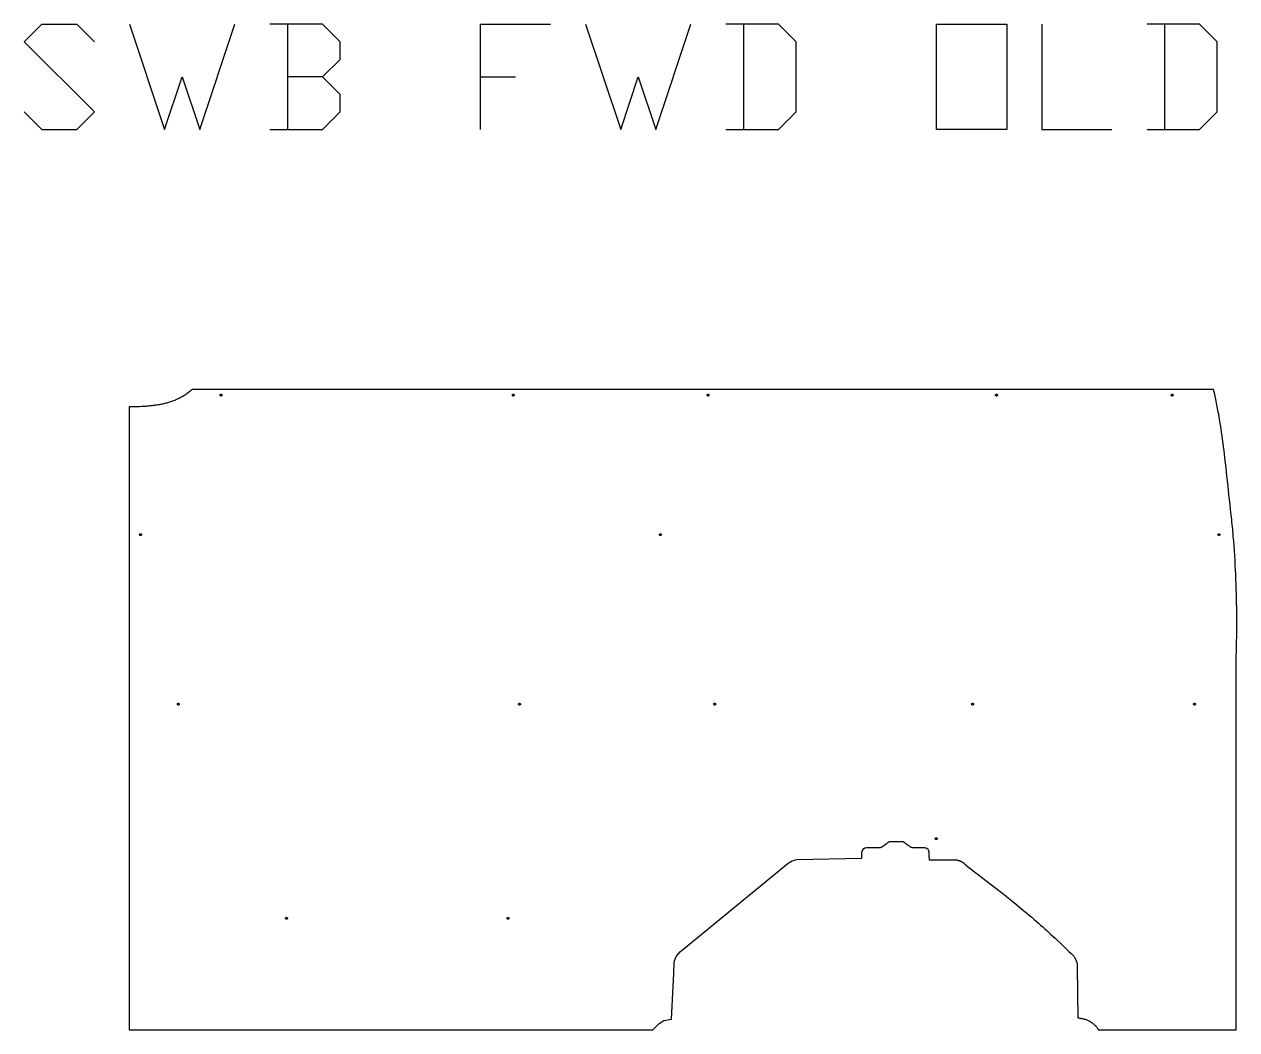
# Model space of a CAD drawing. Extents: x 0 to 9753, y 0 to 9976.
# Drawn here: x 2778 to 5411, y 7792 to 9976 of the extents above; entities that cross this region are included whole.
import ezdxf

# ---------------------------------------------------------------- set-up
doc = ezdxf.new("R2010")
doc.units = 0
doc.layers.add('Default_Layer', color=1, linetype='CONTINUOUS')

msp = doc.modelspace()

# ---------------------------------------------------------------- linework, layer by layer
at = {"layer": 'Default_Layer'}
for points in [[(2778.2, 9785), (2816.3, 9746.9), (2892.5, 9746.9), (2930.6, 9785), (2778.2, 9937.4), (2816.3, 9975.5), (2892.5, 9975.5), (2930.6, 9937.4)], [(3006.8, 9975.5), (3083, 9746.9), (3121.1, 9861.2), (3159.2, 9746.9), (3235.4, 9975.5)], [(3425.9, 9861.2), (3464, 9899.3), (3464, 9937.4), (3425.9, 9975.5), (3311.6, 9975.5)], [(3349.7, 9975.5), (3349.7, 9746.9)], [(3768.8, 9746.9), (3768.8, 9975.5), (3921.2, 9975.5)], [(3997.4, 9975.5), (4073.6, 9746.9), (4111.7, 9861.2), (4149.8, 9746.9), (4226, 9975.5)], [(4302.2, 9746.9), (4416.5, 9746.9), (4454.6, 9785), (4454.6, 9937.4), (4416.5, 9975.5), (4302.2, 9975.5)], [(4340.3, 9975.5), (4340.3, 9746.9)], [(4988, 9975.5), (4988, 9746.9), (5140.4, 9746.9)], [(5216.6, 9746.9), (5330.9, 9746.9), (5369, 9785), (5369, 9937.4), (5330.9, 9975.5), (5216.6, 9975.5)], [(5254.7, 9975.5), (5254.7, 9746.9)], [(3311.6, 9746.9), (3425.9, 9746.9), (3464, 9785), (3464, 9823.1), (3425.9, 9861.2), (3349.7, 9861.2)], [(3768.8, 9861.2), (3845, 9861.2)]]:
    msp.add_lwpolyline(points, dxfattribs=at)
for points in [[(4759.4, 9746.9), (4759.4, 9975.5), (4911.8, 9975.5), (4911.8, 9746.9), (4759.4, 9746.9)], [(3203.5, 9170.1), (3203.5, 9170.3), (3203.6, 9170.5), (3203.6, 9170.7), (3203.7, 9170.9), (3203.8, 9171.1), (3203.9, 9171.2), (3204, 9171.4), (3204.1, 9171.5), (3204.2, 9171.7), (3204.4, 9171.8), (3204.6, 9171.9), (3204.7, 9172), (3204.9, 9172), (3205.1, 9172.1), (3205.3, 9172.1), (3205.5, 9172.1), (3205.7, 9172.1), (3205.9, 9172.1), (3206.1, 9172), (3206.3, 9172), (3206.5, 9171.9), (3206.6, 9171.8), (3206.8, 9171.7), (3206.9, 9171.5), (3207.1, 9171.4), (3207.2, 9171.2), (3207.3, 9171.1), (3207.4, 9170.9), (3207.4, 9170.7), (3207.5, 9170.5), (3207.5, 9170.3), (3207.5, 9170.1), (3207.5, 9169.9), (3207.5, 9169.7), (3207.4, 9169.5), (3207.4, 9169.3), (3207.3, 9169.2), (3207.2, 9169), (3207.1, 9168.8), (3206.9, 9168.7), (3206.8, 9168.6), (3206.6, 9168.5), (3206.5, 9168.4), (3206.3, 9168.3), (3206.1, 9168.2), (3205.9, 9168.2), (3205.7, 9168.1), (3205.5, 9168.1), (3205.3, 9168.1), (3205.1, 9168.2), (3204.9, 9168.2), (3204.7, 9168.3), (3204.6, 9168.4), (3204.4, 9168.5), (3204.2, 9168.6), (3204.1, 9168.7), (3204, 9168.8), (3203.9, 9169), (3203.8, 9169.2), (3203.7, 9169.3), (3203.6, 9169.5), (3203.6, 9169.7), (3203.5, 9169.9), (3203.5, 9170.1)], [(3838.2, 9170.1), (3838.2, 9170.3), (3838.2, 9170.5), (3838.2, 9170.7), (3838.3, 9170.9), (3838.4, 9171.1), (3838.5, 9171.2), (3838.6, 9171.4), (3838.7, 9171.5), (3838.9, 9171.7), (3839, 9171.8), (3839.2, 9171.9), (3839.4, 9172), (3839.6, 9172), (3839.8, 9172.1), (3840, 9172.1), (3840.2, 9172.1), (3840.4, 9172.1), (3840.6, 9172.1), (3840.7, 9172), (3840.9, 9172), (3841.1, 9171.9), (3841.3, 9171.8), (3841.4, 9171.7), (3841.6, 9171.5), (3841.7, 9171.4), (3841.8, 9171.2), (3841.9, 9171.1), (3842, 9170.9), (3842.1, 9170.7), (3842.1, 9170.5), (3842.1, 9170.3), (3842.2, 9170.1), (3842.1, 9169.9), (3842.1, 9169.7), (3842.1, 9169.5), (3842, 9169.3), (3841.9, 9169.2), (3841.8, 9169), (3841.7, 9168.8), (3841.6, 9168.7), (3841.4, 9168.6), (3841.3, 9168.5), (3841.1, 9168.4), (3840.9, 9168.3), (3840.7, 9168.2), (3840.6, 9168.2), (3840.4, 9168.1), (3840.2, 9168.1), (3840, 9168.1), (3839.8, 9168.2), (3839.6, 9168.2), (3839.4, 9168.3), (3839.2, 9168.4), (3839, 9168.5), (3838.9, 9168.6), (3838.7, 9168.7), (3838.6, 9168.8), (3838.5, 9169), (3838.4, 9169.2), (3838.3, 9169.3), (3838.2, 9169.5), (3838.2, 9169.7), (3838.2, 9169.9), (3838.2, 9170.1)], [(4261.3, 9170.1), (4261.3, 9170.3), (4261.4, 9170.5), (4261.4, 9170.7), (4261.5, 9170.9), (4261.6, 9171.1), (4261.7, 9171.2), (4261.8, 9171.4), (4261.9, 9171.5), (4262.1, 9171.7), (4262.2, 9171.8), (4262.4, 9171.9), (4262.5, 9172), (4262.7, 9172), (4262.9, 9172.1), (4263.1, 9172.1), (4263.3, 9172.1), (4263.5, 9172.1), (4263.7, 9172.1), (4263.9, 9172), (4264.1, 9172), (4264.3, 9171.9), (4264.4, 9171.8), (4264.6, 9171.7), (4264.7, 9171.5), (4264.9, 9171.4), (4265, 9171.2), (4265.1, 9171.1), (4265.2, 9170.9), (4265.2, 9170.7), (4265.3, 9170.5), (4265.3, 9170.3), (4265.3, 9170.1), (4265.3, 9169.9), (4265.3, 9169.7), (4265.2, 9169.5), (4265.2, 9169.3), (4265.1, 9169.2), (4265, 9169), (4264.9, 9168.8), (4264.7, 9168.7), (4264.6, 9168.6), (4264.4, 9168.5), (4264.3, 9168.4), (4264.1, 9168.3), (4263.9, 9168.2), (4263.7, 9168.2), (4263.5, 9168.1), (4263.3, 9168.1), (4263.1, 9168.1), (4262.9, 9168.2), (4262.7, 9168.2), (4262.5, 9168.3), (4262.4, 9168.4), (4262.2, 9168.5), (4262.1, 9168.6), (4261.9, 9168.7), (4261.8, 9168.8), (4261.7, 9169), (4261.6, 9169.2), (4261.5, 9169.3), (4261.4, 9169.5), (4261.4, 9169.7), (4261.3, 9169.9), (4261.3, 9170.1)], [(4887.7, 9170.1), (4887.7, 9170.3), (4887.8, 9170.5), (4887.8, 9170.7), (4887.9, 9170.9), (4888, 9171.1), (4888.1, 9171.2), (4888.2, 9171.4), (4888.3, 9171.5), (4888.5, 9171.7), (4888.6, 9171.8), (4888.8, 9171.9), (4889, 9172), (4889.1, 9172), (4889.3, 9172.1), (4889.5, 9172.1), (4889.7, 9172.1), (4889.9, 9172.1), (4890.1, 9172.1), (4890.3, 9172), (4890.5, 9172), (4890.7, 9171.9), (4890.9, 9171.8), (4891, 9171.7), (4891.2, 9171.5), (4891.3, 9171.4), (4891.4, 9171.2), (4891.5, 9171.1), (4891.6, 9170.9), (4891.6, 9170.7), (4891.7, 9170.5), (4891.7, 9170.3), (4891.7, 9170.1), (4891.7, 9169.9), (4891.7, 9169.7), (4891.6, 9169.5), (4891.6, 9169.3), (4891.5, 9169.2), (4891.4, 9169), (4891.3, 9168.8), (4891.2, 9168.7), (4891, 9168.6), (4890.9, 9168.5), (4890.7, 9168.4), (4890.5, 9168.3), (4890.3, 9168.2), (4890.1, 9168.2), (4889.9, 9168.1), (4889.7, 9168.1), (4889.5, 9168.1), (4889.3, 9168.2), (4889.1, 9168.2), (4889, 9168.3), (4888.8, 9168.4), (4888.6, 9168.5), (4888.5, 9168.6), (4888.3, 9168.7), (4888.2, 9168.8), (4888.1, 9169), (4888, 9169.2), (4887.9, 9169.3), (4887.8, 9169.5), (4887.8, 9169.7), (4887.7, 9169.9), (4887.7, 9170.1)], [(5269.1, 9170.1), (5269.1, 9170.3), (5269.2, 9170.5), (5269.2, 9170.7), (5269.3, 9170.9), (5269.4, 9171.1), (5269.5, 9171.2), (5269.6, 9171.4), (5269.7, 9171.5), (5269.8, 9171.7), (5270, 9171.8), (5270.2, 9171.9), (5270.3, 9172), (5270.5, 9172), (5270.7, 9172.1), (5270.9, 9172.1), (5271.1, 9172.1), (5271.3, 9172.1), (5271.5, 9172.1), (5271.7, 9172), (5271.9, 9172), (5272.1, 9171.9), (5272.2, 9171.8), (5272.4, 9171.7), (5272.5, 9171.5), (5272.7, 9171.4), (5272.8, 9171.2), (5272.9, 9171.1), (5273, 9170.9), (5273, 9170.7), (5273.1, 9170.5), (5273.1, 9170.3), (5273.1, 9170.1), (5273.1, 9169.9), (5273.1, 9169.7), (5273, 9169.5), (5273, 9169.3), (5272.9, 9169.2), (5272.8, 9169), (5272.7, 9168.8), (5272.5, 9168.7), (5272.4, 9168.6), (5272.2, 9168.5), (5272.1, 9168.4), (5271.9, 9168.3), (5271.7, 9168.2), (5271.5, 9168.2), (5271.3, 9168.1), (5271.1, 9168.1), (5270.9, 9168.1), (5270.7, 9168.2), (5270.5, 9168.2), (5270.3, 9168.3), (5270.2, 9168.4), (5270, 9168.5), (5269.8, 9168.6), (5269.7, 9168.7), (5269.6, 9168.8), (5269.5, 9169), (5269.4, 9169.2), (5269.3, 9169.3), (5269.2, 9169.5), (5269.2, 9169.7), (5269.1, 9169.9), (5269.1, 9170.1)], [(3028.8, 8867.1), (3028.8, 8867.3), (3028.8, 8867.5), (3028.8, 8867.7), (3028.9, 8867.9), (3029, 8868), (3029.1, 8868.2), (3029.2, 8868.4), (3029.3, 8868.5), (3029.5, 8868.6), (3029.6, 8868.7), (3029.8, 8868.8), (3030, 8868.9), (3030.2, 8869), (3030.4, 8869), (3030.5, 8869.1), (3030.8, 8869.1), (3031, 8869.1), (3031.2, 8869), (3031.3, 8869), (3031.5, 8868.9), (3031.7, 8868.8), (3031.9, 8868.7), (3032, 8868.6), (3032.2, 8868.5), (3032.3, 8868.4), (3032.4, 8868.2), (3032.5, 8868), (3032.6, 8867.9), (3032.7, 8867.7), (3032.7, 8867.5), (3032.7, 8867.3), (3032.8, 8867.1), (3032.7, 8866.9), (3032.7, 8866.7), (3032.7, 8866.5), (3032.6, 8866.3), (3032.5, 8866.1), (3032.4, 8866), (3032.3, 8865.8), (3032.2, 8865.7), (3032, 8865.5), (3031.9, 8865.4), (3031.7, 8865.3), (3031.5, 8865.2), (3031.3, 8865.2), (3031.2, 8865.1), (3031, 8865.1), (3030.8, 8865.1), (3030.5, 8865.1), (3030.4, 8865.1), (3030.2, 8865.2), (3030, 8865.2), (3029.8, 8865.3), (3029.6, 8865.4), (3029.5, 8865.5), (3029.3, 8865.7), (3029.2, 8865.8), (3029.1, 8866), (3029, 8866.1), (3028.9, 8866.3), (3028.8, 8866.5), (3028.8, 8866.7), (3028.8, 8866.9), (3028.8, 8867.1)], [(4157.8, 8867.1), (4157.8, 8867.3), (4157.8, 8867.5), (4157.8, 8867.7), (4157.9, 8867.9), (4158, 8868), (4158.1, 8868.2), (4158.2, 8868.4), (4158.3, 8868.5), (4158.5, 8868.6), (4158.6, 8868.7), (4158.8, 8868.8), (4159, 8868.9), (4159.2, 8869), (4159.4, 8869), (4159.5, 8869.1), (4159.8, 8869.1), (4160, 8869.1), (4160.2, 8869), (4160.3, 8869), (4160.5, 8868.9), (4160.7, 8868.8), (4160.9, 8868.7), (4161, 8868.6), (4161.2, 8868.5), (4161.3, 8868.4), (4161.4, 8868.2), (4161.5, 8868), (4161.6, 8867.9), (4161.7, 8867.7), (4161.7, 8867.5), (4161.7, 8867.3), (4161.8, 8867.1), (4161.7, 8866.9), (4161.7, 8866.7), (4161.7, 8866.5), (4161.6, 8866.3), (4161.5, 8866.1), (4161.4, 8866), (4161.3, 8865.8), (4161.2, 8865.7), (4161, 8865.5), (4160.9, 8865.4), (4160.7, 8865.3), (4160.5, 8865.2), (4160.3, 8865.2), (4160.2, 8865.1), (4160, 8865.1), (4159.8, 8865.1), (4159.5, 8865.1), (4159.4, 8865.1), (4159.2, 8865.2), (4159, 8865.2), (4158.8, 8865.3), (4158.6, 8865.4), (4158.5, 8865.5), (4158.3, 8865.7), (4158.2, 8865.8), (4158.1, 8866), (4158, 8866.1), (4157.9, 8866.3), (4157.8, 8866.5), (4157.8, 8866.7), (4157.8, 8866.9), (4157.8, 8867.1)], [(5370.8, 8867.1), (5370.8, 8867.3), (5370.8, 8867.5), (5370.8, 8867.7), (5370.9, 8867.9), (5371, 8868), (5371.1, 8868.2), (5371.2, 8868.4), (5371.3, 8868.5), (5371.5, 8868.6), (5371.6, 8868.7), (5371.8, 8868.8), (5372, 8868.9), (5372.2, 8869), (5372.4, 8869), (5372.5, 8869.1), (5372.8, 8869.1), (5373, 8869.1), (5373.2, 8869), (5373.3, 8869), (5373.5, 8868.9), (5373.7, 8868.8), (5373.9, 8868.7), (5374, 8868.6), (5374.2, 8868.5), (5374.3, 8868.4), (5374.4, 8868.2), (5374.5, 8868), (5374.6, 8867.9), (5374.7, 8867.7), (5374.7, 8867.5), (5374.7, 8867.3), (5374.8, 8867.1), (5374.7, 8866.9), (5374.7, 8866.7), (5374.7, 8866.5), (5374.6, 8866.3), (5374.5, 8866.1), (5374.4, 8866), (5374.3, 8865.8), (5374.2, 8865.7), (5374, 8865.5), (5373.9, 8865.4), (5373.7, 8865.3), (5373.5, 8865.2), (5373.3, 8865.2), (5373.2, 8865.1), (5373, 8865.1), (5372.8, 8865.1), (5372.5, 8865.1), (5372.4, 8865.1), (5372.2, 8865.2), (5372, 8865.2), (5371.8, 8865.3), (5371.6, 8865.4), (5371.5, 8865.5), (5371.3, 8865.7), (5371.2, 8865.8), (5371.1, 8866), (5371, 8866.1), (5370.9, 8866.3), (5370.8, 8866.5), (5370.8, 8866.7), (5370.8, 8866.9), (5370.8, 8867.1)], [(3110.8, 8499.1), (3110.8, 8499.3), (3110.8, 8499.5), (3110.8, 8499.7), (3110.9, 8499.9), (3111, 8500), (3111.1, 8500.2), (3111.2, 8500.4), (3111.3, 8500.5), (3111.5, 8500.6), (3111.6, 8500.7), (3111.8, 8500.8), (3112, 8500.9), (3112.2, 8501), (3112.4, 8501), (3112.5, 8501.1), (3112.8, 8501.1), (3113, 8501.1), (3113.2, 8501), (3113.3, 8501), (3113.5, 8500.9), (3113.7, 8500.8), (3113.9, 8500.7), (3114, 8500.6), (3114.2, 8500.5), (3114.3, 8500.4), (3114.4, 8500.2), (3114.5, 8500), (3114.6, 8499.9), (3114.7, 8499.7), (3114.7, 8499.5), (3114.7, 8499.3), (3114.8, 8499.1), (3114.7, 8498.9), (3114.7, 8498.7), (3114.7, 8498.5), (3114.6, 8498.3), (3114.5, 8498.1), (3114.4, 8498), (3114.3, 8497.8), (3114.2, 8497.7), (3114, 8497.5), (3113.9, 8497.4), (3113.7, 8497.3), (3113.5, 8497.2), (3113.3, 8497.2), (3113.2, 8497.1), (3113, 8497.1), (3112.8, 8497.1), (3112.5, 8497.1), (3112.4, 8497.1), (3112.2, 8497.2), (3112, 8497.2), (3111.8, 8497.3), (3111.6, 8497.4), (3111.5, 8497.5), (3111.3, 8497.7), (3111.2, 8497.8), (3111.1, 8498), (3111, 8498.1), (3110.9, 8498.3), (3110.8, 8498.5), (3110.8, 8498.7), (3110.8, 8498.9), (3110.8, 8499.1)], [(3851.8, 8499.1), (3851.8, 8499.3), (3851.8, 8499.5), (3851.8, 8499.7), (3851.9, 8499.9), (3852, 8500), (3852.1, 8500.2), (3852.2, 8500.4), (3852.3, 8500.5), (3852.5, 8500.6), (3852.6, 8500.7), (3852.8, 8500.8), (3853, 8500.9), (3853.2, 8501), (3853.4, 8501), (3853.5, 8501.1), (3853.8, 8501.1), (3854, 8501.1), (3854.2, 8501), (3854.3, 8501), (3854.5, 8500.9), (3854.7, 8500.8), (3854.9, 8500.7), (3855, 8500.6), (3855.2, 8500.5), (3855.3, 8500.4), (3855.4, 8500.2), (3855.5, 8500), (3855.6, 8499.9), (3855.7, 8499.7), (3855.7, 8499.5), (3855.7, 8499.3), (3855.8, 8499.1), (3855.7, 8498.9), (3855.7, 8498.7), (3855.7, 8498.5), (3855.6, 8498.3), (3855.5, 8498.1), (3855.4, 8498), (3855.3, 8497.8), (3855.2, 8497.7), (3855, 8497.5), (3854.9, 8497.4), (3854.7, 8497.3), (3854.5, 8497.2), (3854.3, 8497.2), (3854.2, 8497.1), (3854, 8497.1), (3853.8, 8497.1), (3853.5, 8497.1), (3853.4, 8497.1), (3853.2, 8497.2), (3853, 8497.2), (3852.8, 8497.3), (3852.6, 8497.4), (3852.5, 8497.5), (3852.3, 8497.7), (3852.2, 8497.8), (3852.1, 8498), (3852, 8498.1), (3851.9, 8498.3), (3851.8, 8498.5), (3851.8, 8498.7), (3851.8, 8498.9), (3851.8, 8499.1)], [(4275.8, 8499.1), (4275.8, 8499.3), (4275.8, 8499.5), (4275.8, 8499.7), (4275.9, 8499.9), (4276, 8500), (4276.1, 8500.2), (4276.2, 8500.4), (4276.3, 8500.5), (4276.5, 8500.6), (4276.6, 8500.7), (4276.8, 8500.8), (4277, 8500.9), (4277.2, 8501), (4277.4, 8501), (4277.5, 8501.1), (4277.8, 8501.1), (4278, 8501.1), (4278.2, 8501), (4278.3, 8501), (4278.5, 8500.9), (4278.7, 8500.8), (4278.9, 8500.7), (4279, 8500.6), (4279.2, 8500.5), (4279.3, 8500.4), (4279.4, 8500.2), (4279.5, 8500), (4279.6, 8499.9), (4279.7, 8499.7), (4279.7, 8499.5), (4279.7, 8499.3), (4279.8, 8499.1), (4279.7, 8498.9), (4279.7, 8498.7), (4279.7, 8498.5), (4279.6, 8498.3), (4279.5, 8498.1), (4279.4, 8498), (4279.3, 8497.8), (4279.2, 8497.7), (4279, 8497.5), (4278.9, 8497.4), (4278.7, 8497.3), (4278.5, 8497.2), (4278.3, 8497.2), (4278.2, 8497.1), (4278, 8497.1), (4277.8, 8497.1), (4277.5, 8497.1), (4277.4, 8497.1), (4277.2, 8497.2), (4277, 8497.2), (4276.8, 8497.3), (4276.6, 8497.4), (4276.5, 8497.5), (4276.3, 8497.7), (4276.2, 8497.8), (4276.1, 8498), (4276, 8498.1), (4275.9, 8498.3), (4275.8, 8498.5), (4275.8, 8498.7), (4275.8, 8498.9), (4275.8, 8499.1)], [(4835.8, 8499.1), (4835.8, 8499.3), (4835.8, 8499.5), (4835.8, 8499.7), (4835.9, 8499.9), (4836, 8500), (4836.1, 8500.2), (4836.2, 8500.4), (4836.3, 8500.5), (4836.5, 8500.6), (4836.6, 8500.7), (4836.8, 8500.8), (4837, 8500.9), (4837.2, 8501), (4837.4, 8501), (4837.5, 8501.1), (4837.8, 8501.1), (4838, 8501.1), (4838.2, 8501), (4838.3, 8501), (4838.5, 8500.9), (4838.7, 8500.8), (4838.9, 8500.7), (4839, 8500.6), (4839.2, 8500.5), (4839.3, 8500.4), (4839.4, 8500.2), (4839.5, 8500), (4839.6, 8499.9), (4839.7, 8499.7), (4839.7, 8499.5), (4839.7, 8499.3), (4839.8, 8499.1), (4839.7, 8498.9), (4839.7, 8498.7), (4839.7, 8498.5), (4839.6, 8498.3), (4839.5, 8498.1), (4839.4, 8498), (4839.3, 8497.8), (4839.2, 8497.7), (4839, 8497.5), (4838.9, 8497.4), (4838.7, 8497.3), (4838.5, 8497.2), (4838.3, 8497.2), (4838.2, 8497.1), (4838, 8497.1), (4837.8, 8497.1), (4837.5, 8497.1), (4837.4, 8497.1), (4837.2, 8497.2), (4837, 8497.2), (4836.8, 8497.3), (4836.6, 8497.4), (4836.5, 8497.5), (4836.3, 8497.7), (4836.2, 8497.8), (4836.1, 8498), (4836, 8498.1), (4835.9, 8498.3), (4835.8, 8498.5), (4835.8, 8498.7), (4835.8, 8498.9), (4835.8, 8499.1)], [(5317.8, 8499.1), (5317.8, 8499.3), (5317.8, 8499.5), (5317.8, 8499.7), (5317.9, 8499.9), (5318, 8500), (5318.1, 8500.2), (5318.2, 8500.4), (5318.3, 8500.5), (5318.5, 8500.6), (5318.6, 8500.7), (5318.8, 8500.8), (5319, 8500.9), (5319.2, 8501), (5319.4, 8501), (5319.5, 8501.1), (5319.8, 8501.1), (5320, 8501.1), (5320.2, 8501), (5320.3, 8501), (5320.5, 8500.9), (5320.7, 8500.8), (5320.9, 8500.7), (5321, 8500.6), (5321.2, 8500.5), (5321.3, 8500.4), (5321.4, 8500.2), (5321.5, 8500), (5321.6, 8499.9), (5321.7, 8499.7), (5321.7, 8499.5), (5321.7, 8499.3), (5321.8, 8499.1), (5321.7, 8498.9), (5321.7, 8498.7), (5321.7, 8498.5), (5321.6, 8498.3), (5321.5, 8498.1), (5321.4, 8498), (5321.3, 8497.8), (5321.2, 8497.7), (5321, 8497.5), (5320.9, 8497.4), (5320.7, 8497.3), (5320.5, 8497.2), (5320.3, 8497.2), (5320.2, 8497.1), (5320, 8497.1), (5319.8, 8497.1), (5319.5, 8497.1), (5319.4, 8497.1), (5319.2, 8497.2), (5319, 8497.2), (5318.8, 8497.3), (5318.6, 8497.4), (5318.5, 8497.5), (5318.3, 8497.7), (5318.2, 8497.8), (5318.1, 8498), (5318, 8498.1), (5317.9, 8498.3), (5317.8, 8498.5), (5317.8, 8498.7), (5317.8, 8498.9), (5317.8, 8499.1)], [(4756.8, 8207.1), (4756.8, 8207.3), (4756.8, 8207.5), (4756.8, 8207.7), (4756.9, 8207.9), (4757, 8208), (4757.1, 8208.2), (4757.2, 8208.4), (4757.3, 8208.5), (4757.5, 8208.6), (4757.6, 8208.7), (4757.8, 8208.8), (4758, 8208.9), (4758.2, 8209), (4758.4, 8209), (4758.5, 8209.1), (4758.8, 8209.1), (4759, 8209.1), (4759.2, 8209), (4759.3, 8209), (4759.5, 8208.9), (4759.7, 8208.8), (4759.9, 8208.7), (4760, 8208.6), (4760.2, 8208.5), (4760.3, 8208.4), (4760.4, 8208.2), (4760.5, 8208), (4760.6, 8207.9), (4760.7, 8207.7), (4760.7, 8207.5), (4760.7, 8207.3), (4760.8, 8207.1), (4760.7, 8206.9), (4760.7, 8206.7), (4760.7, 8206.5), (4760.6, 8206.3), (4760.5, 8206.1), (4760.4, 8206), (4760.3, 8205.8), (4760.2, 8205.7), (4760, 8205.5), (4759.9, 8205.4), (4759.7, 8205.3), (4759.5, 8205.2), (4759.3, 8205.2), (4759.2, 8205.1), (4759, 8205.1), (4758.8, 8205.1), (4758.5, 8205.1), (4758.4, 8205.1), (4758.2, 8205.2), (4758, 8205.2), (4757.8, 8205.3), (4757.6, 8205.4), (4757.5, 8205.5), (4757.3, 8205.7), (4757.2, 8205.8), (4757.1, 8206), (4757, 8206.1), (4756.9, 8206.3), (4756.8, 8206.5), (4756.8, 8206.7), (4756.8, 8206.9), (4756.8, 8207.1)], [(3345.8, 8034.1), (3345.8, 8034.3), (3345.8, 8034.5), (3345.8, 8034.7), (3345.9, 8034.9), (3346, 8035), (3346.1, 8035.2), (3346.2, 8035.4), (3346.3, 8035.5), (3346.5, 8035.6), (3346.6, 8035.7), (3346.8, 8035.8), (3347, 8035.9), (3347.2, 8036), (3347.4, 8036), (3347.5, 8036.1), (3347.8, 8036.1), (3348, 8036.1), (3348.2, 8036), (3348.3, 8036), (3348.5, 8035.9), (3348.7, 8035.8), (3348.9, 8035.7), (3349, 8035.6), (3349.2, 8035.5), (3349.3, 8035.4), (3349.4, 8035.2), (3349.5, 8035), (3349.6, 8034.9), (3349.7, 8034.7), (3349.7, 8034.5), (3349.7, 8034.3), (3349.8, 8034.1), (3349.7, 8033.9), (3349.7, 8033.7), (3349.7, 8033.5), (3349.6, 8033.3), (3349.5, 8033.1), (3349.4, 8033), (3349.3, 8032.8), (3349.2, 8032.7), (3349, 8032.5), (3348.9, 8032.4), (3348.7, 8032.3), (3348.5, 8032.2), (3348.3, 8032.2), (3348.2, 8032.1), (3348, 8032.1), (3347.8, 8032.1), (3347.5, 8032.1), (3347.4, 8032.1), (3347.2, 8032.2), (3347, 8032.2), (3346.8, 8032.3), (3346.6, 8032.4), (3346.5, 8032.5), (3346.3, 8032.7), (3346.2, 8032.8), (3346.1, 8033), (3346, 8033.1), (3345.9, 8033.3), (3345.8, 8033.5), (3345.8, 8033.7), (3345.8, 8033.9), (3345.8, 8034.1)], [(3826.7, 8034), (3826.7, 8034.2), (3826.8, 8034.4), (3826.8, 8034.6), (3826.9, 8034.8), (3827, 8035), (3827.1, 8035.1), (3827.2, 8035.3), (3827.3, 8035.4), (3827.5, 8035.5), (3827.6, 8035.7), (3827.8, 8035.8), (3828, 8035.8), (3828.1, 8035.9), (3828.3, 8036), (3828.5, 8036), (3828.7, 8036), (3828.9, 8036), (3829.1, 8036), (3829.3, 8035.9), (3829.5, 8035.8), (3829.7, 8035.8), (3829.9, 8035.7), (3830, 8035.5), (3830.2, 8035.4), (3830.3, 8035.3), (3830.4, 8035.1), (3830.5, 8035), (3830.6, 8034.8), (3830.6, 8034.6), (3830.7, 8034.4), (3830.7, 8034.2), (3830.7, 8034), (3830.7, 8033.8), (3830.7, 8033.6), (3830.6, 8033.4), (3830.6, 8033.2), (3830.5, 8033), (3830.4, 8032.9), (3830.3, 8032.7), (3830.2, 8032.6), (3830, 8032.5), (3829.9, 8032.3), (3829.7, 8032.2), (3829.5, 8032.2), (3829.3, 8032.1), (3829.1, 8032), (3828.9, 8032), (3828.7, 8032), (3828.5, 8032), (3828.3, 8032), (3828.1, 8032.1), (3828, 8032.2), (3827.8, 8032.2), (3827.6, 8032.3), (3827.5, 8032.5), (3827.3, 8032.6), (3827.2, 8032.7), (3827.1, 8032.9), (3827, 8033), (3826.9, 8033.2), (3826.8, 8033.4), (3826.8, 8033.6), (3826.7, 8033.8), (3826.7, 8034)]]:
    msp.add_lwpolyline(points, close=True, dxfattribs=at)
msp.add_lwpolyline([(3934.3, 7792.1), (4143.6, 7792.1), (4157, 7805.8), (4167.5, 7812.5), (4183.7, 7815.4), (4188.8, 7914), (4189.8, 7939.9), (4194.1, 7951.2), (4203.7, 7962.3), (4437.2, 8153.5), (4445.9, 8159.1), (4455.8, 8161.4), (4597.2, 8164.4), (4597.4, 8171.6), (4597.5, 8177.8, -0.406227), (4607.5, 8187.5), (4631, 8187.5), (4636, 8187.6), (4636.8, 8187.7), (4637.6, 8188), (4638.4, 8188.2), (4639.1, 8188.5), (4639.9, 8188.9), (4640.6, 8189.2), (4641.3, 8189.6), (4642, 8190), (4642.7, 8190.4), (4643.4, 8190.8), (4644.1, 8191.3), (4644.7, 8191.8), (4646.1, 8192.7), (4647.4, 8193.8), (4650, 8195.8), (4651.3, 8196.8), (4652.7, 8197.8), (4653.3, 8198.3), (4654, 8198.7), (4654.7, 8199.2), (4655.4, 8199.6), (4656.1, 8200), (4656.9, 8200.4), (4657.6, 8200.8), (4658.4, 8201.1), (4662.8, 8201.1), (4681, 8201.1), (4685.4, 8201.1), (4686.2, 8200.8), (4686.9, 8200.4), (4687.7, 8200), (4688.4, 8199.6), (4689.1, 8199.2), (4689.8, 8198.8), (4690.5, 8198.3), (4691.1, 8197.8), (4692.5, 8196.8), (4693.8, 8195.8), (4696.4, 8193.8), (4697.7, 8192.7), (4699, 8191.8), (4699.7, 8191.3), (4700.4, 8190.8), (4701.1, 8190.4), (4701.8, 8190), (4702.5, 8189.6), (4703.2, 8189.2), (4703.9, 8188.9), (4704.7, 8188.5), (4705.4, 8188.2), (4706.2, 8188), (4707, 8187.7), (4707.8, 8187.6), (4712.8, 8187.5), (4732.9, 8187.5, -0.41422), (4742.9, 8177.5), (4742.9, 8172), (4743.5, 8161.2), (4800.2, 8161.3), (4801, 8161.2), (4801.8, 8161.1), (4802.6, 8160.9), (4803.5, 8160.8), (4804.3, 8160.6), (4805.1, 8160.4), (4805.9, 8160.2), (4806.7, 8159.9), (4807.5, 8159.7), (4808.3, 8159.4), (4809.1, 8159.2), (4809.9, 8158.9), (4810.6, 8158.5), (4811.4, 8158.2), (4812.2, 8157.9), (4812.9, 8157.5), (4813.6, 8157.1), (4814.4, 8156.7), (4815.1, 8156.3), (4815.8, 8155.9), (4816.5, 8155.4), (4817.2, 8155), (4817.9, 8154.5), (4818.5, 8154), (4819.2, 8153.5), (4819.8, 8152.9), (4820.5, 8152.3), (4821.1, 8151.8), (4821.7, 8151.2), (4822.3, 8150.6), (4822.8, 8149.9), (4823.4, 8149.3), (4900.7, 8090.4), (4906, 8086), (4911.5, 8081.5), (4922.5, 8072.4), (4933.6, 8063.2), (4944.6, 8054.1), (4955.5, 8045.1), (4960.8, 8040.6), (4966.1, 8036.2), (4971.1, 8031.9), (4976.1, 8027.7), (4980.9, 8023.5), (4985.6, 8019.4), (4990.1, 8015.4), (4994.6, 8011.4), (4999.1, 8007.3), (5003.5, 8003.2), (5008, 7999.1), (5012.4, 7994.9), (5016.8, 7990.8), (5021.2, 7986.6), (5030, 7978.3), (5038.8, 7970), (5047.6, 7961.6), (5052, 7957.5), (5056.5, 7953.3), (5057.5, 7951.9), (5058.4, 7950.4), (5059.3, 7948.9), (5060.2, 7947.3), (5060.6, 7946.6), (5061, 7945.8), (5061.4, 7945), (5061.8, 7944.2), (5062.2, 7943.3), (5062.5, 7942.5), (5062.8, 7941.7), (5063.1, 7940.9), (5063.4, 7940), (5063.7, 7939.2), (5063.9, 7938.3), (5064.2, 7937.5), (5064.4, 7936.6), (5064.6, 7935.7), (5064.7, 7934.9), (5064.8, 7934), (5065, 7933.1), (5065.1, 7932.2), (5065.1, 7931.4), (5065.1, 7930.5), (5065.2, 7929.6), (5065.1, 7928.7), (5065.1, 7927.8), (5065, 7926.9), (5066.3, 7817.7), (5067.9, 7817.6), (5069.6, 7817.5), (5071.3, 7817.3), (5072.9, 7817.1), (5074.6, 7816.8), (5076.2, 7816.5), (5077.9, 7816.1), (5079.5, 7815.7), (5081.1, 7815.2), (5082.7, 7814.7), (5084.3, 7814.1), (5085.9, 7813.5), (5087.4, 7812.8), (5089, 7812.1), (5090.5, 7811.3), (5092, 7810.5), (5093.4, 7809.7), (5094.8, 7808.8), (5096.3, 7807.8), (5097.6, 7806.8), (5099, 7805.8), (5100.3, 7804.8), (5101.5, 7803.7), (5102.8, 7802.5), (5104, 7801.3), (5105.1, 7800.1), (5106.2, 7798.9), (5107.3, 7797.6), (5108.3, 7796.3), (5109.2, 7794.9), (5109.7, 7794.2), (5110.2, 7793.5), (5110.6, 7792.8), (5111, 7792.1), (5409.9, 7792.1), (5410, 8582.9), (5409.9, 8582.9), (5410.2, 8593.3), (5410.5, 8603.7), (5410.7, 8614.1), (5410.9, 8624.5), (5411.1, 8634.9), (5411.3, 8645.3), (5411.4, 8655.7), (5411.4, 8666.1), (5411.5, 8676.5), (5411.4, 8686.9), (5411.4, 8697.3), (5411.3, 8707.7), (5411.2, 8718.1), (5411, 8728.5), (5410.7, 8738.9), (5410.5, 8749.3), (5410.1, 8759.6), (5409.8, 8770), (5409.3, 8780.4), (5408.9, 8790.8), (5408.3, 8801.2), (5407.8, 8811.6), (5407.1, 8821.9), (5406.4, 8832.3), (5405.7, 8842.7), (5404.9, 8853), (5404.5, 8858.2), (5404, 8863.4), (5403.6, 8868.6), (5403.1, 8873.8), (5402.6, 8878.9), (5402.1, 8884.1), (5401.6, 8889.3), (5401.1, 8894.5), (5400.5, 8899.6), (5399.9, 8904.8), (5399.4, 8910), (5398.8, 8915.1), (5397.8, 8923.1), (5396.9, 8931), (5396.1, 8939), (5395.2, 8946.9), (5393.5, 8962.8), (5391.8, 8978.7), (5390.1, 8994.6), (5388.4, 9010.5), (5387.5, 9018.5), (5386.6, 9026.4), (5385.7, 9034.4), (5384.8, 9042.3), (5383.8, 9050.2), (5382.8, 9058.1), (5381.8, 9066.1), (5380.7, 9074), (5379.7, 9081.9), (5378.5, 9089.8), (5377.3, 9097.7), (5376.1, 9105.6), (5374.9, 9113.5), (5373.5, 9121.4), (5372.2, 9129.3), (5371.4, 9133.2), (5370.7, 9137.1), (5370, 9141.1), (5369.2, 9145), (5368.5, 9148.9), (5367.7, 9152.9), (5366.9, 9156.8), (5366, 9160.7), (5365.2, 9164.6), (5364.3, 9168.6), (5360.6, 9182.6), (3143.1, 9182.6), (3141.4, 9181), (3139.6, 9179.5), (3137.8, 9178), (3135.9, 9176.5), (3134.1, 9175.1), (3132.2, 9173.7), (3130.3, 9172.4), (3128.4, 9171.1), (3126.5, 9169.8), (3124.5, 9168.6), (3122.6, 9167.5), (3120.6, 9166.3), (3118.6, 9165.2), (3116.6, 9164.2), (3114.6, 9163.1), (3112.6, 9162.2), (3110.5, 9161.2), (3108.5, 9160.3), (3106.4, 9159.4), (3104.3, 9158.6), (3102.2, 9157.8), (3100.1, 9157), (3098, 9156.2), (3095.8, 9155.5), (3093.7, 9154.8), (3091.5, 9154.2), (3089.4, 9153.5), (3087.2, 9152.9), (3085, 9152.3), (3082.8, 9151.8), (3080.6, 9151.3), (3078.4, 9150.8), (3076.2, 9150.3), (3073.9, 9149.9), (3071.7, 9149.4), (3069.5, 9149), (3067.2, 9148.6), (3065, 9148.3), (3062.7, 9148), (3060.4, 9147.6), (3058.2, 9147.3), (3055.9, 9147.1), (3053.6, 9146.8), (3051.4, 9146.6), (3049.1, 9146.3), (3046.8, 9146.1), (3044.5, 9145.9), (3042.2, 9145.8), (3037.6, 9145.4), (3033.1, 9145.2), (3028.5, 9145), (3023.9, 9144.8), (3019.4, 9144.7), (3014.8, 9144.5), (3010.3, 9144.5), (3005.8, 9144.4), (3005.7, 9121.8), (3005.8, 7792.1), (3934.3, 7792.1)], format="xyb", close=True, dxfattribs=at)

doc.saveas('drawing.dxf')
